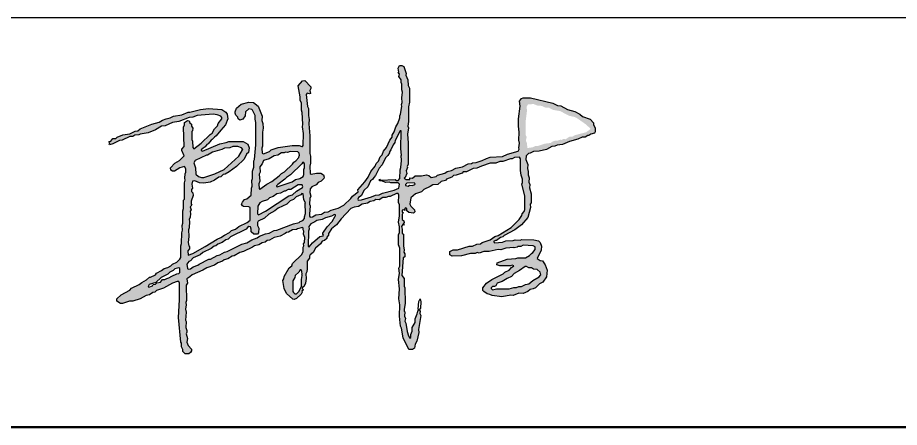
# Model space of a CAD drawing. Header units: metres. Extents: x 497246 to 997717, y 2998582 to 5998198.
# Drawn here: x 499059.81 to 499074.88, y 2999216.43 to 2999223.43 of the extents above; entities that cross this region are included whole.
import ezdxf

# ---------------------------------------------------------------- set-up
doc = ezdxf.new("R2010")
doc.units = ezdxf.units.M
doc.header["$LTSCALE"] = 1000
doc.layers.get('0').update_dxf_attribs({"linetype": 'CONTINUOUS'})
doc.layers.add('文字-给水', color=140, linetype='CONTINUOUS')

# ---------------------------------------------------------------- blocks, each defined once
blk = doc.blocks.new('cj')
at = {"linetype": 'Continuous'}
h = blk.add_hatch(color=256, dxfattribs=at)
h.paths.add_polyline_path([(507.7, 206.6), (509.2, 208.1), (516.2, 211.1), (518.7, 213.1), (522.2, 213.6), (530.2, 216.6), (531.7, 218.1), (536.2, 218.1), (545.2, 222.6), (550.2, 223.1), (556.7, 226.1), (568.7, 230.1), (576.2, 230.1), (581.7, 232.1), (585.7, 232.1), (596.2, 236.1), (598.7, 236.1), (601.7, 237.6), (608.7, 238.1), (609.7, 236.1), (609.7, 220.1), (610.7, 213.6), (612.7, 208.1), (612.7, 203.6), (611.7, 201.6), (615.7, 185.6), (615.7, 167.1), (614.7, 164.1), (612.2, 161.1), (611.7, 158.6), (608.2, 153.1), (597.2, 142.6), (579.2, 131.6), (574.7, 130.1), (568.7, 125.6), (557.7, 122.1), (555.2, 120.1), (550.2, 119.6), (544.2, 117.1), (539.7, 117.1), (524.2, 112.1), (518.2, 112.1), (513.7, 109.6), (513.7, 105.1), (516.7, 103.1), (529.2, 103.6), (541.7, 107.1), (548.2, 107.1), (550.7, 108.1), (553.7, 107.6), (559.7, 109.6), (567.2, 109.6), (579.2, 112.6), (583.2, 112.1), (589.7, 114.1), (600.7, 115.1), (601.2, 114.6), (605.2, 115.6), (606.2, 116.6), (610.2, 116.6), (613.7, 118.1), (627.2, 117.6), (629.7, 116.1), (629.7, 112.6), (626.7, 108.1), (624.7, 107.1), (622.2, 104.1), (616.7, 101.1), (606.2, 101.1), (603.7, 100.1), (591.7, 99.1), (578.2, 94.1), (577.7, 91.6), (581.7, 90.1), (596.2, 90.1), (598.7, 91.1), (600.7, 90.1), (597.7, 88.1), (594.2, 84.1), (588.7, 81.6), (586.2, 79.1), (570.7, 71.6), (563.7, 66.6), (558.7, 60.1), (558.7, 56.6), (559.7, 55.1), (564.2, 52.1), (568.2, 51.1), (571.2, 49.6), (584.2, 48.1), (596.7, 50.1), (599.7, 49.6), (607.7, 53.1), (613.7, 52.6), (619.7, 55.1), (623.2, 58.1), (627.2, 58.6), (630.2, 60.1), (635.7, 65.6), (640.2, 68.1), (645.2, 75.1), (646.2, 84.1), (643.7, 91.6), (639.7, 97.1), (636.7, 97.6), (632.7, 100.1), (638.2, 111.6), (638.7, 117.1), (636.7, 122.1), (634.2, 124.1), (628.2, 125.6), (611.7, 126.1), (609.2, 125.1), (602.7, 125.6), (599.7, 124.6), (589.7, 124.1), (585.2, 122.6), (574.2, 121.6), (573.2, 123.1), (575.7, 124.6), (577.2, 124.6), (582.7, 128.6), (585.7, 129.6), (587.7, 131.6), (602.2, 139.1), (611.2, 146.1), (619.7, 156.1), (623.7, 169.6), (623.2, 174.1), (624.2, 176.1), (624.2, 188.1), (622.2, 196.6), (622.7, 201.1), (621.2, 204.1), (621.7, 210.1), (620.2, 214.1), (620.2, 218.6), (619.2, 222.6), (619.7, 228.1), (617.2, 235.1), (617.7, 240.1), (620.7, 243.1), (623.2, 243.6), (627.7, 246.1), (635.2, 246.6), (645.2, 248.6), (652.7, 252.6), (656.7, 253.1), (659.7, 254.6), (667.2, 255.6), (676.7, 259.6), (688.2, 262.6), (693.7, 265.6), (698.2, 265.6), (701.7, 267.6), (703.2, 267.6), (705.7, 269.6), (710.7, 271.1), (711.7, 272.6), (711.7, 277.6), (709.2, 282.6), (709.2, 285.1), (704.7, 290.1), (694.2, 293.6), (690.7, 296.6), (683.7, 300.6), (673.7, 303.1), (664.7, 308.1), (660.2, 308.6), (653.7, 311.6), (623.7, 319.1), (613.7, 319.1), (611.2, 318.1), (608.7, 314.6), (609.2, 307.6), (607.2, 290.6), (607.2, 280.6), (608.2, 272.1), (607.7, 261.6), (608.7, 257.1), (607.7, 251.1), (608.2, 249.1), (606.7, 246.6), (592.2, 242.1), (585.2, 239.1), (568.7, 238.1), (563.7, 236.6), (557.7, 233.6), (549.2, 231.1), (544.2, 230.6), (543.2, 229.6), (538.7, 229.1), (530.7, 225.1), (521.7, 223.1), (515.7, 220.1), (509.7, 218.6), (506.7, 216.6), (496.7, 213.6), (494.7, 212.1), (488.2, 210.6), (484.7, 213.1), (481.7, 214.1), (474.7, 212.6), (466.2, 212.6), (462.7, 209.6), (459.2, 210.1), (459.2, 207.6), (454.2, 207.6), (451.2, 209.6), (452.7, 210.6), (454.7, 216.1), (454.2, 219.6), (455.7, 224.1), (455.2, 225.6), (456.7, 228.6), (456.7, 257.6), (455.7, 269.6), (457.2, 278.1), (456.2, 280.6), (457.2, 286.6), (457.2, 306.6), (458.7, 313.1), (458.7, 332.1), (456.7, 336.1), (456.2, 343.6), (453.7, 350.1), (454.2, 352.1), (450.7, 361.6), (448.2, 363.1), (444.7, 363.1), (443.2, 359.6), (444.2, 354.1), (443.2, 352.6), (444.7, 351.1), (444.2, 348.1), (447.2, 343.6), (447.2, 340.1), (448.2, 337.6), (448.2, 330.1), (449.2, 326.6), (448.2, 319.1), (448.7, 312.6), (447.7, 310.1), (448.2, 307.1), (446.2, 296.6), (445.2, 294.6), (445.2, 291.6), (442.7, 284.1), (439.7, 279.6), (437.7, 272.6), (434.7, 268.1), (434.7, 265.6), (431.7, 261.6), (427.2, 251.6), (423.2, 246.6), (421.2, 241.6), (418.7, 238.6), (416.2, 232.6), (413.2, 229.6), (411.7, 226.1), (405.7, 218.6), (402.2, 211.1), (397.7, 204.6), (388.2, 193.6), (388.7, 191.1), (380.7, 185.1), (378.7, 182.1), (369.2, 172.6), (361.2, 168.6), (351.7, 166.1), (347.7, 163.6), (342.7, 163.1), (338.7, 160.6), (330.7, 159.6), (326.2, 157.1), (323.2, 156.6), (322.2, 157.6), (322.2, 160.6), (323.2, 172.1), (322.2, 174.1), (322.7, 182.1), (324.2, 185.1), (322.7, 190.1), (323.2, 195.1), (325.2, 197.6), (331.2, 200.6), (334.2, 203.6), (338.2, 205.6), (341.7, 209.1), (342.2, 211.1), (341.2, 214.1), (337.7, 216.6), (331.7, 216.6), (324.7, 215.1), (323.2, 216.1), (322.7, 226.1), (323.7, 230.1), (323.7, 239.6), (322.7, 243.1), (322.7, 267.1), (321.2, 283.6), (321.7, 289.6), (320.7, 295.1), (320.7, 304.6), (319.7, 307.1), (317.7, 323.6), (319.2, 325.6), (322.2, 324.6), (323.7, 325.1), (322.7, 329.1), (324.2, 331.6), (324.2, 334.1), (315.7, 342.6), (312.7, 342.1), (306.7, 335.6), (309.7, 320.6), (309.7, 316.1), (311.2, 311.6), (311.2, 302.1), (312.2, 299.1), (313.2, 283.1), (312.7, 279.6), (314.2, 270.6), (313.7, 254.1), (312.7, 252.6), (311.7, 252.6), (308.2, 254.1), (298.7, 254.1), (279.7, 251.6), (270.2, 248.1), (267.7, 246.1), (259.7, 242.6), (257.7, 243.6), (257.2, 250.6), (258.2, 253.1), (258.2, 272.1), (259.2, 277.6), (258.7, 284.1), (257.2, 288.1), (257.7, 294.1), (252.2, 307.6), (245.7, 312.6), (239.7, 313.1), (229.2, 310.6), (222.7, 305.1), (220.7, 300.1), (220.7, 298.1), (221.7, 295.6), (224.7, 292.6), (225.2, 290.6), (227.2, 288.6), (231.2, 290.1), (234.7, 294.6), (235.2, 300.1), (239.7, 304.1), (243.7, 303.1), (244.7, 302.1), (248.2, 295.1), (248.2, 290.1), (249.2, 285.6), (249.2, 255.1), (247.2, 235.1), (246.2, 233.1), (246.2, 224.6), (244.7, 219.1), (244.7, 209.1), (243.7, 206.6), (244.2, 198.6), (243.2, 196.1), (242.7, 186.6), (236.7, 181.6), (233.7, 180.6), (230.7, 177.1), (229.7, 174.1), (230.7, 172.1), (232.2, 171.1), (239.7, 170.6), (241.2, 169.6), (241.2, 152.6), (237.2, 149.1), (225.7, 143.6), (221.2, 140.1), (215.7, 138.1), (213.2, 135.6), (206.2, 132.1), (201.2, 128.6), (196.2, 126.6), (180.2, 116.6), (163.2, 107.1), (156.7, 104.6), (156.2, 110.6), (158.7, 113.1), (158.7, 116.6), (157.7, 117.6), (156.7, 122.1), (157.7, 130.1), (157.2, 139.1), (158.2, 142.1), (158.7, 150.6), (158.2, 153.1), (159.7, 156.6), (160.2, 161.1), (159.7, 164.6), (160.7, 166.6), (159.7, 170.6), (161.7, 172.6), (160.7, 174.1), (160.7, 178.1), (163.7, 186.1), (163.2, 189.6), (161.2, 191.6), (161.2, 194.1), (162.7, 196.1), (161.7, 201.6), (162.7, 205.6), (165.7, 206.1), (172.2, 203.1), (178.2, 202.6), (186.7, 204.1), (192.7, 207.1), (198.7, 211.1), (201.2, 211.6), (204.7, 214.6), (207.2, 215.1), (212.7, 218.1), (222.7, 225.6), (233.2, 235.6), (236.2, 242.1), (239.2, 244.6), (240.2, 251.1), (238.2, 256.1), (231.7, 259.6), (212.2, 259.6), (208.7, 258.1), (200.2, 256.6), (176.2, 246.6), (174.7, 247.1), (174.7, 248.1), (177.2, 250.6), (180.2, 252.1), (182.2, 255.6), (184.2, 256.6), (188.2, 261.6), (189.7, 262.1), (192.7, 265.6), (195.2, 267.1), (201.2, 275.1), (207.7, 282.1), (210.7, 290.6), (210.2, 296.6), (208.2, 299.6), (202.7, 303.1), (184.7, 304.6), (173.7, 303.1), (159.2, 299.6), (156.7, 299.6), (148.2, 296.1), (136.7, 294.1), (132.2, 291.6), (126.7, 290.6), (121.7, 288.6), (117.2, 286.1), (107.2, 283.1), (91.2, 276.6), (88.2, 274.1), (84.7, 273.6), (77.2, 270.1), (67.7, 268.6), (60.2, 265.6), (58.2, 263.6), (54.2, 263.6), (51.2, 260.1), (48.7, 259.6), (50.2, 257.6), (49.2, 256.1), (49.7, 255.1), (54.2, 256.6), (63.2, 261.1), (66.7, 261.6), (77.2, 266.6), (81.2, 266.6), (84.2, 268.1), (89.7, 268.6), (91.2, 269.6), (102.2, 271.6), (112.2, 275.6), (120.7, 280.6), (125.7, 281.1), (135.7, 285.6), (144.2, 286.6), (158.2, 292.1), (163.2, 292.6), (169.2, 295.1), (190.7, 296.6), (196.2, 296.1), (201.2, 294.1), (202.7, 292.1), (202.7, 290.6), (197.7, 284.1), (196.7, 281.1), (192.7, 276.6), (189.7, 271.1), (186.7, 269.1), (174.7, 257.1), (164.7, 249.6), (163.2, 251.6), (162.7, 260.1), (161.7, 262.1), (161.7, 273.1), (162.7, 274.1), (163.2, 277.6), (161.2, 280.6), (161.2, 283.1), (159.2, 285.1), (158.2, 287.6), (155.7, 288.1), (151.7, 285.6), (151.7, 282.1), (150.7, 279.1), (151.2, 252.6), (148.2, 249.1), (148.2, 247.1), (151.2, 240.1), (145.2, 233.6), (138.7, 230.1), (132.7, 223.6), (133.2, 220.6), (135.7, 219.1), (138.2, 219.1), (145.7, 223.6), (151.7, 225.6), (153.7, 222.1), (153.7, 217.6), (152.7, 215.6), (152.2, 209.6), (152.7, 207.1), (151.7, 203.1), (151.7, 181.1), (150.7, 179.6), (150.7, 168.1), (149.7, 165.1), (149.7, 148.1), (148.7, 145.1), (149.2, 138.6), (148.2, 135.1), (147.7, 120.6), (146.7, 117.6), (146.7, 101.6), (145.7, 99.1), (141.2, 95.1), (135.7, 92.6), (133.2, 90.1), (129.2, 88.1), (124.2, 86.6), (120.7, 83.6), (113.7, 80.1), (112.2, 78.1), (105.7, 74.6), (104.2, 74.6), (100.2, 71.1), (93.7, 67.6), (90.2, 64.6), (79.7, 59.6), (77.2, 57.1), (65.7, 50.6), (59.7, 45.1), (59.7, 42.1), (64.7, 38.6), (67.2, 38.6), (76.7, 42.1), (81.2, 42.1), (91.2, 45.1), (99.7, 49.6), (104.2, 50.6), (108.7, 53.6), (111.2, 54.1), (113.7, 56.6), (123.2, 59.6), (135.7, 66.6), (141.7, 68.6), (144.2, 68.6), (145.2, 66.6), (145.2, 43.6), (143.7, 19.6), (146.7, -13.9), (147.7, -15.4), (147.7, -20.4), (149.7, -23.9), (149.7, -26.4), (152.7, -29.9), (157.7, -29.9), (160.2, -27.9), (161.2, -25.9), (161.2, -23.4), (156.7, -18.4), (155.2, -13.9), (155.7, -8.9), (154.2, -2.4), (155.2, -0.4), (155.2, 2.1), (153.7, 6.1), (154.2, 14.1), (153.2, 16.1), (154.2, 27.1), (153.2, 31.1), (154.2, 37.1), (153.7, 40.1), (154.7, 43.1), (154.2, 63.6), (155.7, 66.6), (155.2, 72.6), (159.2, 75.1), (162.2, 78.1), (176.7, 84.1), (182.2, 87.6), (192.7, 91.1), (197.2, 94.1), (203.7, 96.6), (205.7, 98.1), (210.7, 99.6), (216.7, 103.1), (219.7, 103.6), (227.2, 108.1), (232.2, 109.6), (244.7, 115.6), (247.2, 117.6), (253.2, 118.6), (257.7, 121.6), (261.7, 122.6), (264.7, 124.6), (267.7, 125.1), (274.2, 128.6), (282.2, 130.6), (289.2, 134.1), (290.7, 135.6), (293.7, 136.1), (299.2, 139.1), (304.7, 139.6), (305.7, 140.6), (312.7, 142.6), (313.7, 141.6), (313.7, 139.1), (314.7, 137.6), (314.2, 133.1), (315.7, 128.6), (315.2, 122.1), (314.2, 120.1), (314.7, 117.6), (313.7, 115.6), (313.7, 109.6), (311.7, 105.6), (299.2, 93.1), (298.2, 90.1), (294.7, 87.6), (287.7, 75.6), (287.2, 72.6), (285.7, 70.1), (287.7, 59.1), (290.7, 52.6), (299.7, 44.6), (301.2, 44.1), (304.7, 45.6), (310.7, 51.6), (312.2, 54.1), (311.7, 56.1), (313.7, 57.1), (313.7, 58.1), (312.2, 59.1), (313.2, 61.6), (314.7, 61.6), (316.7, 66.6), (317.7, 73.1), (317.2, 79.1), (318.7, 82.1), (319.2, 86.1), (319.2, 96.6), (322.2, 100.6), (322.2, 103.1), (323.2, 105.1), (327.2, 108.1), (330.2, 114.1), (337.2, 120.1), (339.7, 123.6), (342.7, 124.6), (345.7, 127.6), (345.7, 129.1), (348.2, 132.1), (348.2, 134.1), (352.2, 140.6), (359.2, 146.1), (365.2, 154.1), (378.7, 168.1), (383.2, 170.1), (389.2, 171.1), (394.2, 174.1), (401.2, 175.6), (404.7, 177.6), (409.7, 178.6), (412.7, 180.6), (417.2, 180.1), (422.2, 183.1), (426.2, 183.1), (429.7, 184.6), (432.2, 184.6), (440.7, 188.6), (443.2, 188.6), (444.2, 186.6), (443.7, 176.6), (444.7, 173.1), (444.7, 158.1), (443.7, 149.6), (444.7, 143.1), (444.7, 135.6), (443.7, 132.6), (443.7, 118.6), (445.2, 114.1), (445.2, 89.6), (444.2, 87.1), (444.7, 80.1), (443.7, 71.6), (444.7, 58.6), (444.2, 45.1), (445.2, 37.1), (444.7, 21.6), (446.2, 8.1), (447.7, 5.1), (449.7, -7.9), (457.7, -23.9), (462.7, -23.9), (465.2, -21.9), (466.2, -16.4), (468.7, -12.4), (471.2, -0.9), (470.7, 3.6), (474.2, 22.6), (472.7, 25.1), (473.2, 28.6), (471.4, 30.4), (469.7, 28.6), (469.2, 24.6), (466.2, 18.1), (466.2, 13.1), (462.2, 6.1), (462.2, 1.1), (460.2, -3.4), (460.2, -7.4), (459.2, -8.4), (457.2, -5.4), (455.2, 0.6), (453.7, 12.1), (452.2, 14.6), (453.2, 18.6), (451.7, 21.6), (452.2, 27.6), (451.2, 28.6), (451.2, 30.6), (452.7, 39.1), (452.2, 60.1), (451.2, 62.6), (451.2, 73.1), (448.2, 77.1), (449.7, 101.1), (452.2, 102.6), (452.2, 106.6), (450.7, 108.6), (451.2, 111.6), (450.2, 117.6), (450.2, 133.1), (448.7, 134.1), (448.7, 140.1), (447.7, 143.6), (451.2, 149.1), (450.7, 151.6), (448.7, 153.1), (448.7, 160.1), (449.7, 162.6), (448.7, 163.1), (448.7, 166.1), (450.7, 166.6), (452.2, 165.6), (452.2, 168.1), (453.2, 169.1), (454.7, 167.6), (454.7, 165.1), (457.7, 162.6), (464.2, 162.1), (465.7, 163.6), (465.2, 166.6), (460.2, 171.6), (459.2, 174.1), (460.2, 182.6), (466.7, 188.1), (474.7, 191.1), (478.2, 194.1), (486.7, 198.1), (490.2, 200.6), (497.2, 201.1), (501.7, 205.1)])
h.paths.add_polyline_path([(466.2, 202.1), (465.7, 201.1), (462.7, 199.6), (458.7, 200.1), (456.7, 198.6), (453.2, 199.6), (453.2, 201.1), (454.7, 202.6), (464.7, 203.1)], flags=16)
h.paths.add_polyline_path([(445.2, 209.1), (443.2, 206.6), (440.7, 206.6), (439.2, 207.6), (418.7, 207.1), (417.7, 208.1), (417.7, 206.1), (420.2, 206.1), (426.2, 203.6), (430.7, 204.1), (433.2, 203.1), (443.2, 203.1), (444.7, 201.6), (444.2, 196.1), (437.7, 193.1), (421.7, 189.1), (417.2, 187.1), (412.2, 186.6), (406.7, 184.1), (393.2, 180.1), (388.7, 179.6), (388.2, 181.1), (389.2, 183.1), (392.7, 185.6), (396.7, 193.1), (401.7, 197.6), (405.2, 206.1), (408.2, 207.6), (409.7, 210.6), (412.2, 213.1), (417.2, 223.1), (421.2, 227.6), (425.7, 237.1), (429.2, 240.6), (431.2, 244.1), (431.2, 245.6), (433.2, 248.1), (436.2, 255.1), (438.7, 258.1), (439.2, 261.1), (445.7, 274.1), (447.2, 274.1), (446.7, 249.6), (447.7, 241.1), (447.2, 240.6), (447.7, 233.6), (446.7, 224.1), (445.7, 221.1)], flags=16)
h.paths.add_polyline_path([(357.7, 159.6), (357.7, 158.1), (357.2, 157.6), (353.2, 150.6), (346.2, 143.1), (340.2, 134.6), (340.2, 133.1), (341.2, 132.1), (340.7, 131.1), (336.2, 130.1), (326.2, 121.6), (321.7, 116.1), (320.2, 116.6), (320.7, 137.6), (321.7, 140.1), (321.2, 143.6), (324.2, 147.6), (329.7, 150.1), (332.2, 152.1), (339.7, 153.1), (344.2, 155.6), (352.2, 157.6), (356.2, 160.1)], flags=16)
h.paths.add_polyline_path([(619.2, 250.6), (618.7, 257.1), (617.2, 260.6), (618.2, 265.6), (616.7, 269.1), (616.7, 285.6), (618.7, 301.6), (618.2, 307.1), (620.2, 310.1), (627.7, 310.6), (632.7, 308.6), (638.7, 308.1), (644.2, 305.6), (648.7, 305.6), (654.2, 302.6), (663.7, 301.1), (676.2, 294.6), (683.2, 293.1), (687.2, 291.1), (698.7, 283.1), (705.2, 277.1), (704.7, 276.1), (699.2, 272.1), (683.7, 268.1), (680.7, 266.1), (676.7, 266.1), (671.2, 262.6), (668.7, 263.1), (665.2, 261.6), (664.7, 262.1), (660.2, 260.6), (656.7, 260.6), (652.7, 259.1), (651.2, 257.6), (643.2, 256.6), (634.2, 253.6), (630.2, 253.6), (626.2, 251.6)], flags=16)
h.paths.add_polyline_path([(314.7, 214.6), (313.7, 212.1), (309.2, 209.1), (303.2, 207.6), (298.7, 204.6), (278.2, 197.6), (277.2, 198.1), (277.2, 199.1), (279.2, 201.1), (288.7, 208.1), (290.7, 210.6), (296.2, 214.1), (311.7, 229.1), (313.2, 231.6), (314.7, 230.6), (315.2, 229.1), (315.2, 222.6), (314.7, 222.1)], flags=16)
h.paths.add_polyline_path([(316.7, 176.1), (316.2, 175.6), (316.7, 161.6), (315.2, 157.1), (315.2, 154.6), (313.2, 152.1), (309.7, 150.6), (308.2, 149.1), (300.2, 147.6), (277.7, 138.6), (274.2, 138.1), (267.2, 134.6), (262.2, 133.6), (254.2, 130.6), (250.7, 128.1), (243.7, 125.6), (236.7, 121.6), (230.2, 119.6), (210.2, 109.6), (206.2, 108.6), (200.2, 105.1), (196.2, 104.1), (187.2, 99.1), (185.2, 99.1), (171.7, 92.6), (170.2, 91.1), (163.7, 88.6), (160.2, 86.1), (156.7, 85.6), (155.7, 86.6), (155.2, 92.6), (157.7, 96.1), (160.2, 97.1), (163.7, 101.1), (173.2, 105.1), (176.7, 108.1), (188.2, 113.6), (192.2, 117.1), (194.7, 117.6), (197.2, 119.6), (203.2, 122.1), (208.2, 125.6), (211.2, 126.6), (214.7, 129.6), (235.7, 140.1), (237.7, 142.6), (239.7, 143.6), (241.7, 143.1), (242.7, 140.1), (242.7, 136.6), (246.2, 133.1), (251.2, 133.1), (252.7, 135.1), (253.2, 141.6), (251.2, 145.1), (251.2, 149.1), (252.2, 151.1), (260.7, 155.1), (266.7, 160.6), (275.2, 165.1), (279.7, 168.6), (291.2, 174.1), (295.7, 178.6), (300.2, 180.6), (304.2, 184.1), (310.2, 187.1), (311.7, 188.6), (313.7, 188.1), (314.7, 180.1)], flags=16)
h.paths.add_polyline_path([(313.2, 197.6), (312.7, 197.1), (304.7, 192.1), (299.2, 187.1), (294.2, 185.6), (262.2, 164.6), (252.7, 159.6), (251.2, 161.1), (251.7, 171.6), (254.7, 176.1), (257.7, 177.6), (265.2, 180.1), (267.7, 182.6), (272.7, 184.6), (277.7, 188.1), (282.7, 189.1), (287.7, 192.1), (289.2, 192.1), (293.2, 194.1), (296.7, 194.1), (306.7, 200.6), (312.2, 200.6)], flags=16)
h.paths.add_polyline_path([(578.2, 66.6), (584.7, 68.6), (591.7, 73.1), (597.7, 75.6), (601.2, 79.6), (608.7, 83.6), (616.2, 89.1), (618.2, 89.1), (621.2, 87.6), (624.7, 87.6), (627.7, 85.6), (632.7, 85.1), (636.7, 81.6), (637.7, 78.1), (637.2, 77.6), (635.2, 75.1), (626.7, 70.1), (621.2, 65.6), (616.7, 64.6), (611.2, 62.1), (607.7, 62.1), (604.2, 60.6), (600.7, 60.6), (594.2, 58.6), (577.2, 58.6), (571.7, 57.6), (569.7, 59.1), (569.7, 60.1), (571.7, 62.1), (574.2, 62.1), (576.2, 63.1)], flags=16)
h.paths.add_polyline_path([(308.7, 240.6), (308.2, 240.1), (307.7, 237.6), (303.7, 233.1), (300.7, 231.6), (299.2, 228.6), (288.2, 218.1), (284.2, 216.1), (280.7, 212.6), (270.7, 205.1), (264.2, 201.6), (254.7, 194.6), (253.7, 195.1), (253.2, 202.1), (254.7, 205.6), (253.7, 215.1), (255.2, 217.6), (254.7, 225.1), (257.7, 229.1), (259.7, 233.6), (267.2, 236.1), (274.2, 240.1), (279.2, 241.1), (284.2, 244.1), (287.7, 244.1), (289.7, 245.1), (292.2, 244.6), (295.7, 246.1), (306.2, 245.6), (308.2, 243.6)], flags=16)
h.paths.add_polyline_path([(310.7, 84.6), (311.7, 82.6), (312.2, 78.6), (311.7, 78.1), (312.2, 77.1), (311.2, 71.6), (311.2, 62.1), (307.7, 55.1), (304.7, 52.1), (302.2, 52.1), (300.2, 53.6), (299.7, 55.1), (299.7, 69.6), (302.2, 74.1), (302.7, 77.1), (307.7, 81.6), (309.7, 84.6)], flags=16)
h.paths.add_polyline_path([(231.2, 248.6), (230.7, 248.1), (225.7, 239.6), (205.7, 221.6), (193.2, 215.6), (178.2, 210.6), (175.2, 210.6), (170.7, 212.1), (167.2, 215.1), (166.7, 223.6), (164.7, 230.6), (166.2, 233.6), (181.7, 241.1), (183.2, 241.1), (190.2, 245.1), (202.7, 248.6), (206.2, 250.6), (213.7, 251.1), (217.7, 252.6), (224.7, 252.6), (229.7, 251.1)], flags=16)
h.paths.add_polyline_path([(145.7, 86.6), (145.7, 81.1), (145.2, 80.6), (144.2, 79.6), (141.2, 79.1), (134.7, 76.1), (130.7, 73.6), (127.7, 73.1), (125.2, 71.6), (121.7, 71.6), (119.2, 68.1), (114.2, 67.1), (112.2, 65.1), (109.2, 64.6), (108.2, 63.1), (103.2, 61.1), (102.2, 62.1), (103.7, 64.6), (112.7, 67.6), (120.2, 74.1), (129.2, 78.6), (131.7, 81.6), (136.2, 83.6), (138.7, 86.1), (144.2, 87.6)], flags=16)
for points in [[(711.7, 277.6), (711.7, 272.6), (710.7, 271.1), (705.7, 269.6), (703.2, 267.6), (701.7, 267.6), (698.2, 265.6), (693.7, 265.6), (688.2, 262.6), (676.7, 259.6), (667.2, 255.6), (659.7, 254.6), (656.7, 253.1), (652.7, 252.6), (645.2, 248.6), (635.2, 246.6), (627.7, 246.1), (623.2, 243.6), (620.7, 243.1), (617.7, 240.1), (617.2, 235.1), (619.7, 228.1), (619.2, 222.6), (620.2, 218.6), (620.2, 214.1), (621.7, 210.1), (621.2, 204.1), (622.7, 201.1), (622.2, 196.6), (624.2, 188.1), (624.2, 176.1), (623.2, 174.1), (623.7, 169.6), (619.7, 156.1), (611.2, 146.1), (602.2, 139.1), (587.7, 131.6), (585.7, 129.6), (582.7, 128.6), (577.2, 124.6), (575.7, 124.6), (573.2, 123.1), (574.2, 121.6), (585.2, 122.6), (589.7, 124.1), (599.7, 124.6), (602.7, 125.6), (609.2, 125.1), (611.7, 126.1), (628.2, 125.6), (634.2, 124.1), (636.7, 122.1), (638.7, 117.1), (638.2, 111.6), (632.7, 100.1), (636.7, 97.6), (639.7, 97.1), (643.7, 91.6), (646.2, 84.1), (645.2, 75.1), (640.2, 68.1), (635.7, 65.6), (630.2, 60.1), (627.2, 58.6), (623.2, 58.1), (619.7, 55.1), (613.7, 52.6), (607.7, 53.1), (599.7, 49.6), (596.7, 50.1), (584.2, 48.1), (571.2, 49.6), (568.2, 51.1), (564.2, 52.1), (559.7, 55.1), (558.7, 56.6), (558.7, 60.1), (563.7, 66.6), (570.7, 71.6), (586.2, 79.1), (588.7, 81.6), (594.2, 84.1), (597.7, 88.1), (600.7, 90.1), (598.7, 91.1), (596.2, 90.1), (581.7, 90.1), (577.7, 91.6), (578.2, 94.1), (591.7, 99.1), (603.7, 100.1), (606.2, 101.1), (616.7, 101.1), (622.2, 104.1), (624.7, 107.1), (626.7, 108.1), (629.7, 112.6), (629.7, 116.1), (627.2, 117.6), (613.7, 118.1), (610.2, 116.6), (606.2, 116.6), (605.2, 115.6), (601.2, 114.6), (600.7, 115.1), (589.7, 114.1), (583.2, 112.1), (579.2, 112.6), (567.2, 109.6), (559.7, 109.6), (553.7, 107.6), (550.7, 108.1), (548.2, 107.1), (541.7, 107.1), (529.2, 103.6), (516.7, 103.1), (513.7, 105.1), (513.7, 109.6), (518.2, 112.1), (524.2, 112.1), (539.7, 117.1), (544.2, 117.1), (550.2, 119.6), (555.2, 120.1), (557.7, 122.1), (568.7, 125.6), (574.7, 130.1), (579.2, 131.6), (597.2, 142.6), (608.2, 153.1), (611.7, 158.6), (612.2, 161.1), (614.7, 164.1), (615.7, 167.1), (615.7, 185.6), (611.7, 201.6), (612.7, 203.6), (612.7, 208.1), (610.7, 213.6), (609.7, 220.1), (609.7, 236.1), (608.7, 238.1), (601.7, 237.6), (598.7, 236.1), (596.2, 236.1), (585.7, 232.1), (581.7, 232.1), (576.2, 230.1), (568.7, 230.1), (556.7, 226.1), (550.2, 223.1), (545.2, 222.6), (536.2, 218.1), (531.7, 218.1), (530.2, 216.6), (522.2, 213.6), (518.7, 213.1), (516.2, 211.1), (509.2, 208.1), (507.7, 206.6), (501.7, 205.1), (497.2, 201.1), (490.2, 200.6), (486.7, 198.1), (478.2, 194.1), (474.7, 191.1), (466.7, 188.1), (460.2, 182.6), (459.2, 174.1), (460.2, 171.6), (465.2, 166.6), (465.7, 163.6), (464.2, 162.1), (457.7, 162.6), (454.7, 165.1), (454.7, 167.6), (453.2, 169.1), (452.2, 168.1), (452.2, 165.6), (450.7, 166.6), (448.7, 166.1), (448.7, 163.1), (449.7, 162.6), (448.7, 160.1), (448.7, 153.1), (450.7, 151.6), (451.2, 149.1), (447.7, 143.6), (448.7, 140.1), (448.7, 134.1), (450.2, 133.1), (450.2, 117.6), (451.2, 111.6), (450.7, 108.6), (452.2, 106.6), (452.2, 102.6), (449.7, 101.1), (448.2, 77.1), (451.2, 73.1), (451.2, 62.6), (452.2, 60.1), (452.7, 39.1), (451.2, 30.6), (451.2, 28.6), (452.2, 27.6), (451.7, 21.6), (453.2, 18.6), (452.2, 14.6), (453.7, 12.1), (455.2, 0.6), (457.2, -5.4), (459.2, -8.4), (460.2, -7.4), (460.2, -3.4), (462.2, 1.1), (462.2, 6.1), (466.2, 13.1), (466.2, 18.1), (469.2, 24.6), (469.7, 28.6), (471.2, 30.1), (470.2, 31.1), (471.2, 41.6), (473.2, 45.1), (474.2, 41.1), (473.7, 32.6), (471.7, 30.1), (473.2, 28.6), (472.7, 25.1), (474.2, 22.6), (470.7, 3.6), (471.2, -0.9), (468.7, -12.4), (466.2, -16.4), (465.2, -21.9), (462.7, -23.9), (457.7, -23.9), (449.7, -7.9), (447.7, 5.1), (446.2, 8.1), (444.7, 21.6), (445.2, 37.1), (444.2, 45.1), (444.7, 58.6), (443.7, 71.6), (444.7, 80.1), (444.2, 87.1), (445.2, 89.6), (445.2, 114.1), (443.7, 118.6), (443.7, 132.6), (444.7, 135.6), (444.7, 143.1), (443.7, 149.6), (444.7, 158.1), (444.7, 173.1), (443.7, 176.6), (444.2, 186.6), (443.2, 188.6), (440.7, 188.6), (432.2, 184.6), (429.7, 184.6), (426.2, 183.1), (422.2, 183.1), (417.2, 180.1), (412.7, 180.6), (409.7, 178.6), (404.7, 177.6), (401.2, 175.6), (394.2, 174.1), (389.2, 171.1), (383.2, 170.1), (378.7, 168.1), (365.2, 154.1), (359.2, 146.1), (352.2, 140.6), (348.2, 134.1), (348.2, 132.1), (345.7, 129.1), (345.7, 127.6), (342.7, 124.6), (339.7, 123.6), (337.2, 120.1), (330.2, 114.1), (327.2, 108.1), (323.2, 105.1), (322.2, 103.1), (322.2, 100.6), (319.2, 96.6), (319.2, 86.1), (318.7, 82.1), (317.2, 79.1), (317.7, 73.1), (316.7, 66.6), (314.7, 61.6), (313.2, 61.6), (312.2, 59.1), (313.7, 58.1), (313.7, 57.1), (311.7, 56.1), (312.2, 54.1), (310.7, 51.6), (304.7, 45.6), (301.2, 44.1), (299.7, 44.6), (290.7, 52.6), (287.7, 59.1), (285.7, 70.1), (287.2, 72.6), (287.7, 75.6), (294.7, 87.6), (298.2, 90.1), (299.2, 93.1), (311.7, 105.6), (313.7, 109.6), (313.7, 115.6), (314.7, 117.6), (314.2, 120.1), (315.2, 122.1), (315.7, 128.6), (314.2, 133.1), (314.7, 137.6), (313.7, 139.1), (313.7, 141.6), (312.7, 142.6), (305.7, 140.6), (304.7, 139.6), (299.2, 139.1), (293.7, 136.1), (290.7, 135.6), (289.2, 134.1), (282.2, 130.6), (274.2, 128.6), (267.7, 125.1), (264.7, 124.6), (261.7, 122.6), (257.7, 121.6), (253.2, 118.6), (247.2, 117.6), (244.7, 115.6), (232.2, 109.6), (227.2, 108.1), (219.7, 103.6), (216.7, 103.1), (210.7, 99.6), (205.7, 98.1), (203.7, 96.6), (197.2, 94.1), (192.7, 91.1), (182.2, 87.6), (176.7, 84.1), (162.2, 78.1), (159.2, 75.1), (155.2, 72.6), (155.7, 66.6), (154.2, 63.6), (154.7, 43.1), (153.7, 40.1), (154.2, 37.1), (153.2, 31.1), (154.2, 27.1), (153.2, 16.1), (154.2, 14.1), (153.7, 6.1), (155.2, 2.1), (155.2, -0.4), (154.2, -2.4), (155.7, -8.9), (155.2, -13.9), (156.7, -18.4), (161.2, -23.4), (161.2, -25.9), (160.2, -27.9), (157.7, -29.9), (152.7, -29.9), (149.7, -26.4), (149.7, -23.9), (147.7, -20.4), (147.7, -15.4), (146.7, -13.9), (143.7, 19.6), (145.2, 43.6), (145.2, 66.6), (144.2, 68.6), (141.7, 68.6), (135.7, 66.6), (123.2, 59.6), (113.7, 56.6), (111.2, 54.1), (108.7, 53.6), (104.2, 50.6), (99.7, 49.6), (91.2, 45.1), (81.2, 42.1), (76.7, 42.1), (67.2, 38.6), (64.7, 38.6), (59.7, 42.1), (59.7, 45.1), (65.7, 50.6), (77.2, 57.1), (79.7, 59.6), (90.2, 64.6), (93.7, 67.6), (100.2, 71.1), (104.2, 74.6), (105.7, 74.6), (112.2, 78.1), (113.7, 80.1), (120.7, 83.6), (124.2, 86.6), (129.2, 88.1), (133.2, 90.1), (135.7, 92.6), (141.2, 95.1), (145.7, 99.1), (146.7, 101.6), (146.7, 117.6), (147.7, 120.6), (148.2, 135.1), (149.2, 138.6), (148.7, 145.1), (149.7, 148.1), (149.7, 165.1), (150.7, 168.1), (150.7, 179.6), (151.7, 181.1), (151.7, 203.1), (152.7, 207.1), (152.2, 209.6), (152.7, 215.6), (153.7, 217.6), (153.7, 222.1), (151.7, 225.6), (145.7, 223.6), (138.2, 219.1), (135.7, 219.1), (133.2, 220.6), (132.7, 223.6), (138.7, 230.1), (145.2, 233.6), (151.2, 240.1), (148.2, 247.1), (148.2, 249.1), (151.2, 252.6), (150.7, 279.1), (151.7, 282.1), (151.7, 285.6), (155.7, 288.1), (158.2, 287.6), (159.2, 285.1), (161.2, 283.1), (161.2, 280.6), (163.2, 277.6), (162.7, 274.1), (161.7, 273.1), (161.7, 262.1), (162.7, 260.1), (163.2, 251.6), (164.7, 249.6), (174.7, 257.1), (186.7, 269.1), (189.7, 271.1), (192.7, 276.6), (196.7, 281.1), (197.7, 284.1), (202.7, 290.6), (202.7, 292.1), (201.2, 294.1), (196.2, 296.1), (190.7, 296.6), (169.2, 295.1), (163.2, 292.6), (158.2, 292.1), (144.2, 286.6), (135.7, 285.6), (125.7, 281.1), (120.7, 280.6), (112.2, 275.6), (102.2, 271.6), (91.2, 269.6), (89.7, 268.6), (84.2, 268.1), (81.2, 266.6), (77.2, 266.6), (66.7, 261.6), (63.2, 261.1), (54.2, 256.6), (49.7, 255.1), (49.2, 256.1), (50.2, 257.6), (48.7, 259.6), (51.2, 260.1), (54.2, 263.6), (58.2, 263.6), (60.2, 265.6), (67.7, 268.6), (77.2, 270.1), (84.7, 273.6), (88.2, 274.1), (91.2, 276.6), (107.2, 283.1), (117.2, 286.1), (121.7, 288.6), (126.7, 290.6), (132.2, 291.6), (136.7, 294.1), (148.2, 296.1), (156.7, 299.6), (159.2, 299.6), (173.7, 303.1), (184.7, 304.6), (202.7, 303.1), (208.2, 299.6), (210.2, 296.6), (210.7, 290.6), (207.7, 282.1), (201.2, 275.1), (195.2, 267.1), (192.7, 265.6), (189.7, 262.1), (188.2, 261.6), (184.2, 256.6), (182.2, 255.6), (180.2, 252.1), (177.2, 250.6), (174.7, 248.1), (174.7, 247.1), (176.2, 246.6), (200.2, 256.6), (208.7, 258.1), (212.2, 259.6), (231.7, 259.6), (238.2, 256.1), (240.2, 251.1), (239.2, 244.6), (236.2, 242.1), (233.2, 235.6), (222.7, 225.6), (212.7, 218.1), (207.2, 215.1), (204.7, 214.6), (201.2, 211.6), (198.7, 211.1), (192.7, 207.1), (186.7, 204.1), (178.2, 202.6), (172.2, 203.1), (165.7, 206.1), (162.7, 205.6), (161.7, 201.6), (162.7, 196.1), (161.2, 194.1), (161.2, 191.6), (163.2, 189.6), (163.7, 186.1), (160.7, 178.1), (160.7, 174.1), (161.7, 172.6), (159.7, 170.6), (160.7, 166.6), (159.7, 164.6), (160.2, 161.1), (159.7, 156.6), (158.2, 153.1), (158.7, 150.6), (158.2, 142.1), (157.2, 139.1), (157.7, 130.1), (156.7, 122.1), (157.7, 117.6), (158.7, 116.6), (158.7, 113.1), (156.2, 110.6), (156.7, 104.6), (163.2, 107.1), (180.2, 116.6), (196.2, 126.6), (201.2, 128.6), (206.2, 132.1), (213.2, 135.6), (215.7, 138.1), (221.2, 140.1), (225.7, 143.6), (237.2, 149.1), (241.2, 152.6), (241.2, 169.6), (239.7, 170.6), (232.2, 171.1), (230.7, 172.1), (229.7, 174.1), (230.7, 177.1), (233.7, 180.6), (236.7, 181.6), (242.7, 186.6), (243.2, 196.1), (244.2, 198.6), (243.7, 206.6), (244.7, 209.1), (244.7, 219.1), (246.2, 224.6), (246.2, 233.1), (247.2, 235.1), (249.2, 255.1), (249.2, 285.6), (248.2, 290.1), (248.2, 295.1), (244.7, 302.1), (243.7, 303.1), (239.7, 304.1), (235.2, 300.1), (234.7, 294.6), (231.2, 290.1), (227.2, 288.6), (225.2, 290.6), (224.7, 292.6), (221.7, 295.6), (220.7, 298.1), (220.7, 300.1), (222.7, 305.1), (229.2, 310.6), (239.7, 313.1), (245.7, 312.6), (252.2, 307.6), (257.7, 294.1), (257.2, 288.1), (258.7, 284.1), (259.2, 277.6), (258.2, 272.1), (258.2, 253.1), (257.2, 250.6), (257.7, 243.6), (259.7, 242.6), (267.7, 246.1), (270.2, 248.1), (279.7, 251.6), (298.7, 254.1), (308.2, 254.1), (311.7, 252.6), (312.7, 252.6), (313.7, 254.1), (314.2, 270.6), (312.7, 279.6), (313.2, 283.1), (312.2, 299.1), (311.2, 302.1), (311.2, 311.6), (309.7, 316.1), (309.7, 320.6), (306.7, 335.6), (312.7, 342.1), (315.7, 342.6), (324.2, 334.1), (324.2, 331.6), (322.7, 329.1), (323.7, 325.1), (322.2, 324.6), (319.2, 325.6), (317.7, 323.6), (319.7, 307.1), (320.7, 304.6), (320.7, 295.1), (321.7, 289.6), (321.2, 283.6), (322.7, 267.1), (322.7, 243.1), (323.7, 239.6), (323.7, 230.1), (322.7, 226.1), (323.2, 216.1), (324.7, 215.1), (331.7, 216.6), (337.7, 216.6), (341.2, 214.1), (342.2, 211.1), (341.7, 209.1), (338.2, 205.6), (334.2, 203.6), (331.2, 200.6), (325.2, 197.6), (323.2, 195.1), (322.7, 190.1), (324.2, 185.1), (322.7, 182.1), (322.2, 174.1), (323.2, 172.1), (322.2, 160.6), (322.2, 157.6), (323.2, 156.6), (326.2, 157.1), (330.7, 159.6), (338.7, 160.6), (342.7, 163.1), (347.7, 163.6), (351.7, 166.1), (361.2, 168.6), (369.2, 172.6), (378.7, 182.1), (380.7, 185.1), (388.7, 191.1), (388.2, 193.6), (397.7, 204.6), (402.2, 211.1), (405.7, 218.6), (411.7, 226.1), (413.2, 229.6), (416.2, 232.6), (418.7, 238.6), (421.2, 241.6), (423.2, 246.6), (427.2, 251.6), (431.7, 261.6), (434.7, 265.6), (434.7, 268.1), (437.7, 272.6), (439.7, 279.6), (442.7, 284.1), (445.2, 291.6), (445.2, 294.6), (446.2, 296.6), (448.2, 307.1), (447.7, 310.1), (448.7, 312.6), (448.2, 319.1), (449.2, 326.6), (448.2, 330.1), (448.2, 337.6), (447.2, 340.1), (447.2, 343.6), (444.2, 348.1), (444.7, 351.1), (443.2, 352.6), (444.2, 354.1), (443.2, 359.6), (444.7, 363.1), (448.2, 363.1), (450.7, 361.6), (454.2, 352.1), (453.7, 350.1), (456.2, 343.6), (456.7, 336.1), (458.7, 332.1), (458.7, 313.1), (457.2, 306.6), (457.2, 286.6), (456.2, 280.6), (457.2, 278.1), (455.7, 269.6), (456.7, 257.6), (456.7, 228.6), (455.2, 225.6), (455.7, 224.1), (454.2, 219.6), (454.7, 216.1), (452.7, 210.6), (451.2, 209.6), (454.2, 207.6), (459.2, 207.6), (459.2, 210.1), (462.7, 209.6), (466.2, 212.6), (474.7, 212.6), (481.7, 214.1), (484.7, 213.1), (488.2, 210.6), (494.7, 212.1), (496.7, 213.6), (506.7, 216.6), (509.7, 218.6), (515.7, 220.1), (521.7, 223.1), (530.7, 225.1), (538.7, 229.1), (543.2, 229.6), (544.2, 230.6), (549.2, 231.1), (557.7, 233.6), (563.7, 236.6), (568.7, 238.1), (585.2, 239.1), (592.2, 242.1), (606.7, 246.6), (608.2, 249.1), (607.7, 251.1), (608.7, 257.1), (607.7, 261.6), (608.2, 272.1), (607.2, 280.6), (607.2, 290.6), (609.2, 307.6), (608.7, 314.6), (611.2, 318.1), (613.7, 319.1), (623.7, 319.1), (653.7, 311.6), (660.2, 308.6), (664.7, 308.1), (673.7, 303.1), (683.7, 300.6), (690.7, 296.6), (694.2, 293.6), (704.7, 290.1), (709.2, 285.1), (709.2, 282.6), (711.7, 277.6)], [(447.2, 240.6), (447.7, 241.1), (446.7, 249.6), (447.2, 274.1), (445.7, 274.1), (439.2, 261.1), (438.7, 258.1), (436.2, 255.1), (433.2, 248.1), (431.2, 245.6), (431.2, 244.1), (429.2, 240.6), (425.7, 237.1), (421.2, 227.6), (417.2, 223.1), (412.2, 213.1), (409.7, 210.6), (408.2, 207.6), (405.2, 206.1), (401.7, 197.6), (396.7, 193.1), (392.7, 185.6), (389.2, 183.1), (388.2, 181.1), (388.7, 179.6), (393.2, 180.1), (406.7, 184.1), (412.2, 186.6), (417.2, 187.1), (421.7, 189.1), (437.7, 193.1), (444.2, 196.1), (444.7, 201.6), (443.2, 203.1), (433.2, 203.1), (430.7, 204.1), (426.2, 203.6), (420.2, 206.1), (417.7, 206.1), (417.7, 208.1), (418.7, 207.1), (439.2, 207.6), (440.7, 206.6), (443.2, 206.6), (445.2, 209.1), (445.7, 221.1), (446.7, 224.1), (447.7, 233.6), (447.2, 240.6)], [(230.7, 248.1), (231.2, 248.6), (229.7, 251.1), (224.7, 252.6), (217.7, 252.6), (213.7, 251.1), (206.2, 250.6), (202.7, 248.6), (190.2, 245.1), (183.2, 241.1), (181.7, 241.1), (166.2, 233.6), (164.7, 230.6), (166.7, 223.6), (167.2, 215.1), (170.7, 212.1), (175.2, 210.6), (178.2, 210.6), (193.2, 215.6), (205.7, 221.6), (225.7, 239.6), (230.7, 248.1)], [(308.2, 240.1), (308.7, 240.6), (308.2, 243.6), (306.2, 245.6), (295.7, 246.1), (292.2, 244.6), (289.7, 245.1), (287.7, 244.1), (284.2, 244.1), (279.2, 241.1), (274.2, 240.1), (267.2, 236.1), (259.7, 233.6), (257.7, 229.1), (254.7, 225.1), (255.2, 217.6), (253.7, 215.1), (254.7, 205.6), (253.2, 202.1), (253.7, 195.1), (254.7, 194.6), (264.2, 201.6), (270.7, 205.1), (280.7, 212.6), (284.2, 216.1), (288.2, 218.1), (299.2, 228.6), (300.7, 231.6), (303.7, 233.1), (307.7, 237.6), (308.2, 240.1)], [(314.7, 222.1), (315.2, 222.6), (315.2, 229.1), (314.7, 230.6), (313.2, 231.6), (311.7, 229.1), (296.2, 214.1), (290.7, 210.6), (288.7, 208.1), (279.2, 201.1), (277.2, 199.1), (277.2, 198.1), (278.2, 197.6), (298.7, 204.6), (303.2, 207.6), (309.2, 209.1), (313.7, 212.1), (314.7, 214.6), (314.7, 222.1)], [(312.7, 197.1), (313.2, 197.6), (312.2, 200.6), (306.7, 200.6), (296.7, 194.1), (293.2, 194.1), (289.2, 192.1), (287.7, 192.1), (282.7, 189.1), (277.7, 188.1), (272.7, 184.6), (267.7, 182.6), (265.2, 180.1), (257.7, 177.6), (254.7, 176.1), (251.7, 171.6), (251.2, 161.1), (252.7, 159.6), (262.2, 164.6), (294.2, 185.6), (299.2, 187.1), (304.7, 192.1), (312.7, 197.1)], [(465.7, 201.1), (466.2, 202.1), (464.7, 203.1), (454.7, 202.6), (453.2, 201.1), (453.2, 199.6), (456.7, 198.6), (458.7, 200.1), (462.7, 199.6), (465.7, 201.1)], [(316.2, 175.6), (316.7, 176.1), (314.7, 180.1), (313.7, 188.1), (311.7, 188.6), (310.2, 187.1), (304.2, 184.1), (300.2, 180.6), (295.7, 178.6), (291.2, 174.1), (279.7, 168.6), (275.2, 165.1), (266.7, 160.6), (260.7, 155.1), (252.2, 151.1), (251.2, 149.1), (251.2, 145.1), (253.2, 141.6), (252.7, 135.1), (251.2, 133.1), (246.2, 133.1), (242.7, 136.6), (242.7, 140.1), (241.7, 143.1), (239.7, 143.6), (237.7, 142.6), (235.7, 140.1), (214.7, 129.6), (211.2, 126.6), (208.2, 125.6), (203.2, 122.1), (197.2, 119.6), (194.7, 117.6), (192.2, 117.1), (188.2, 113.6), (176.7, 108.1), (173.2, 105.1), (163.7, 101.1), (160.2, 97.1), (157.7, 96.1), (155.2, 92.6), (155.7, 86.6), (156.7, 85.6), (160.2, 86.1), (163.7, 88.6), (170.2, 91.1), (171.7, 92.6), (185.2, 99.1), (187.2, 99.1), (196.2, 104.1), (200.2, 105.1), (206.2, 108.6), (210.2, 109.6), (230.2, 119.6), (236.7, 121.6), (243.7, 125.6), (250.7, 128.1), (254.2, 130.6), (262.2, 133.6), (267.2, 134.6), (274.2, 138.1), (277.7, 138.6), (300.2, 147.6), (308.2, 149.1), (309.7, 150.6), (313.2, 152.1), (315.2, 154.6), (315.2, 157.1), (316.7, 161.6), (316.2, 175.6)], [(357.2, 157.6), (357.7, 158.1), (357.7, 159.6), (356.2, 160.1), (352.2, 157.6), (344.2, 155.6), (339.7, 153.1), (332.2, 152.1), (329.7, 150.1), (324.2, 147.6), (321.2, 143.6), (321.7, 140.1), (320.7, 137.6), (320.2, 116.6), (321.7, 116.1), (326.2, 121.6), (336.2, 130.1), (340.7, 131.1), (341.2, 132.1), (340.2, 133.1), (340.2, 134.6), (346.2, 143.1), (353.2, 150.6), (357.2, 157.6)], [(451.2, 146.6), (451.2, 145.6), (451.2, 146.6)], [(145.2, 80.6), (145.7, 81.1), (145.7, 86.6), (144.2, 87.6), (138.7, 86.1), (136.2, 83.6), (131.7, 81.6), (129.2, 78.6), (120.2, 74.1), (112.7, 67.6), (103.7, 64.6), (102.2, 62.1), (103.2, 61.1), (108.2, 63.1), (109.2, 64.6), (112.2, 65.1), (114.2, 67.1), (119.2, 68.1), (121.7, 71.6), (125.2, 71.6), (127.7, 73.1), (130.7, 73.6), (134.7, 76.1), (141.2, 79.1), (144.2, 79.6), (145.2, 80.6)], [(311.7, 78.1), (312.2, 78.6), (311.7, 82.6), (310.7, 84.6), (309.7, 84.6), (307.7, 81.6), (302.7, 77.1), (302.2, 74.1), (299.7, 69.6), (299.7, 55.1), (300.2, 53.6), (302.2, 52.1), (304.7, 52.1), (307.7, 55.1), (311.2, 62.1), (311.2, 71.6), (312.2, 77.1), (311.7, 78.1)], [(637.2, 77.6), (637.7, 78.1), (636.7, 81.6), (632.7, 85.1), (627.7, 85.6), (624.7, 87.6), (621.2, 87.6), (618.2, 89.1), (616.2, 89.1), (608.7, 83.6), (601.2, 79.6), (597.7, 75.6), (591.7, 73.1), (584.7, 68.6), (578.2, 66.6), (576.2, 63.1), (574.2, 62.1), (571.7, 62.1), (569.7, 60.1), (569.7, 59.1), (571.7, 57.6), (577.2, 58.6), (594.2, 58.6), (600.7, 60.6), (604.2, 60.6), (607.7, 62.1), (611.2, 62.1), (616.7, 64.6), (621.2, 65.6), (626.7, 70.1), (635.2, 75.1), (637.2, 77.6)]]:
    blk.add_lwpolyline(points, dxfattribs=at)

msp = doc.modelspace()

# ---------------------------------------------------------------- linework, layer by layer
at = {"layer": '文字-给水'}
for p, q in [((499031.67, 2999223.429), (499085.183, 2999223.429)), ((498882.034, 2999216.441), (499085.183, 2999216.441)), ((499031.67, 2999216.429), (499085.183, 2999216.429))]:
    msp.add_line(p, q, dxfattribs=at)

# ---------------------------------------------------------------- block references
at = {"xscale": 0.01253808528184891, "yscale": 0.01253825426101685, "zscale": 0.012538071}
msp.add_blockref('cj', (499060.758, 2999218.058), dxfattribs=at)

doc.saveas('drawing.dxf')
